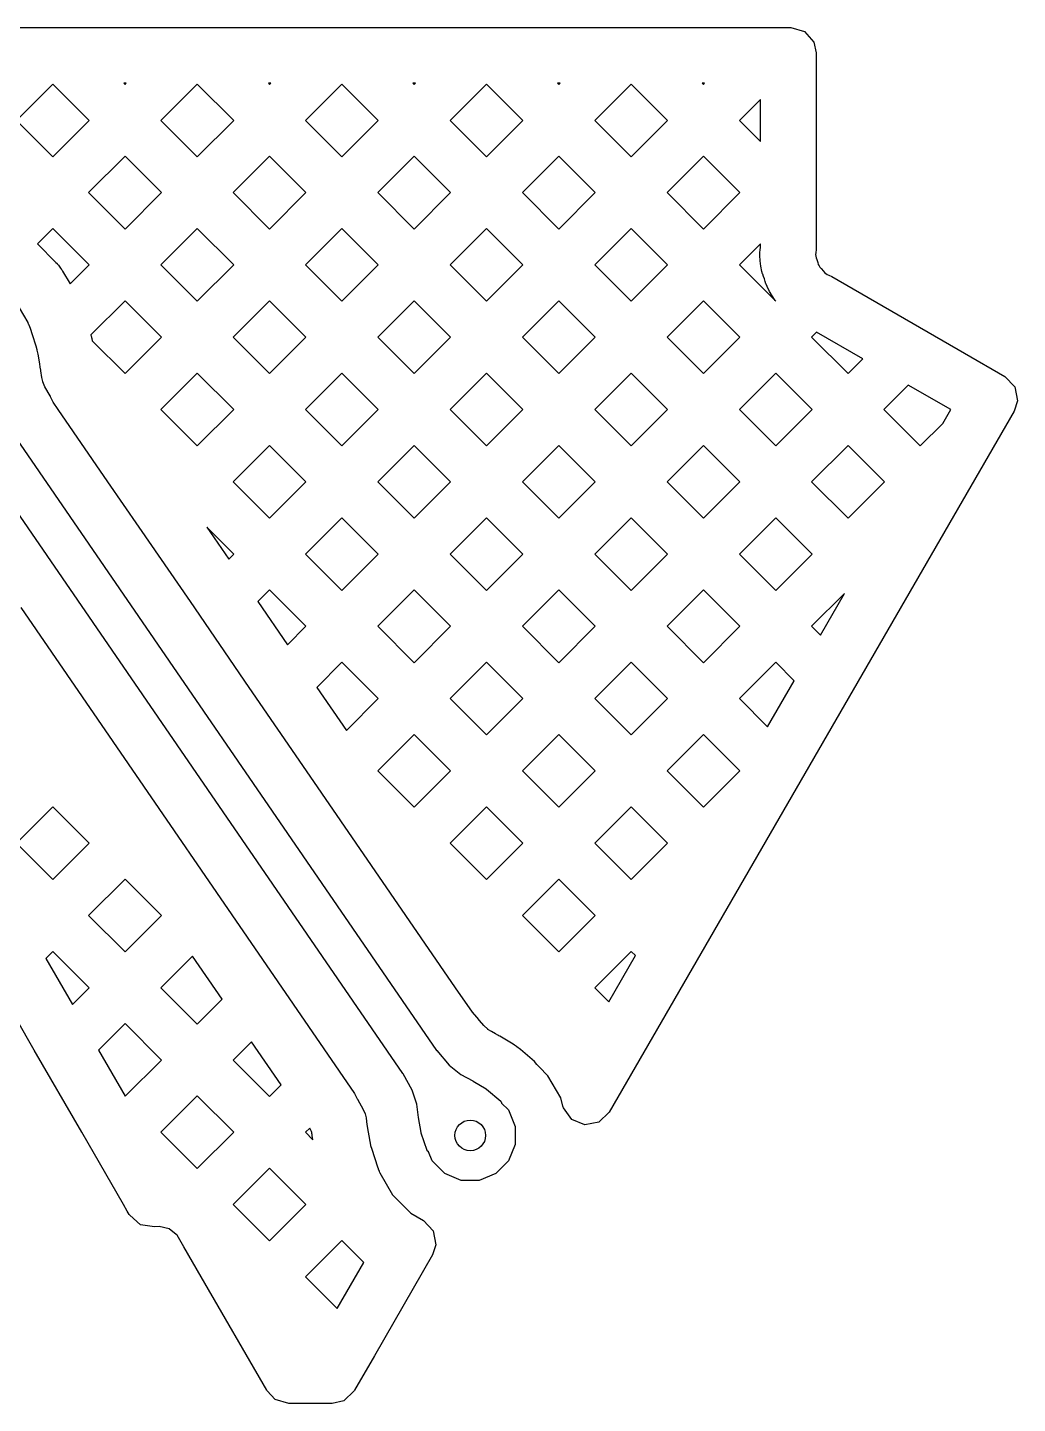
# Model space of a CAD drawing. Extents: x 121.6 to 197.9, y -113.4 to -69.2.
# Drawn here: x 156.51 to 161.36, y -112.04 to -105.3 of the extents above; entities that cross this region are included whole.
import ezdxf

# ---------------------------------------------------------------- set-up
doc = ezdxf.new("R2010")
doc.units = 0
doc.layers.add('BLACK', color=7, linetype='CONTINUOUS')

msp = doc.modelspace()

# ---------------------------------------------------------------- linework, layer by layer
at = {"layer": 'BLACK', "linetype": 'CONTINUOUS'}
for p, q in [((155.427846, -105.3), (160.2505, -105.3)), ((160.2505, -105.3), (160.317539, -105.319685)), ((160.317539, -105.319685), (160.363294, -105.372489)), ((160.363294, -105.372489), (160.3745, -105.424)), ((160.3745, -105.424), (160.3745, -106.387773)), ((156.634068, -105.576905), (156.455876, -105.755096)), ((156.812259, -105.755096), (156.634068, -105.576905)), ((156.994357, -105.573), (156.982301, -105.573)), ((156.982301, -105.573), (156.988329, -105.579027)), ((156.988329, -105.579027), (156.994357, -105.573)), ((157.342589, -105.576905), (157.164397, -105.755096)), ((157.52078, -105.755096), (157.342589, -105.576905)), ((157.702878, -105.573), (157.690822, -105.573)), ((157.690822, -105.573), (157.69685, -105.579027)), ((157.69685, -105.579027), (157.702878, -105.573)), ((158.05111, -105.576905), (157.872918, -105.755096)), ((158.229301, -105.755096), (158.05111, -105.576905)), ((158.411399, -105.573), (158.399343, -105.573)), ((158.399343, -105.573), (158.405371, -105.579027)), ((158.405371, -105.579027), (158.411399, -105.573)), ((158.759631, -105.576905), (158.581439, -105.755096)), ((158.937822, -105.755096), (158.759631, -105.576905)), ((159.11992, -105.573), (159.107864, -105.573)), ((159.107864, -105.573), (159.113892, -105.579027)), ((159.113892, -105.579027), (159.11992, -105.573)), ((159.468152, -105.576905), (159.28996, -105.755096)), ((159.646343, -105.755096), (159.468152, -105.576905)), ((159.828441, -105.573), (159.816385, -105.573)), ((159.816385, -105.573), (159.822413, -105.579027)), ((159.822413, -105.579027), (159.828441, -105.573)), ((160.1015, -105.652078), (159.998481, -105.755096)), ((160.1015, -105.858115), (160.1015, -105.652078)), ((156.455876, -105.755096), (156.634068, -105.933288)), ((156.634068, -105.933288), (156.812259, -105.755096)), ((157.164397, -105.755096), (157.342589, -105.933288)), ((157.342589, -105.933288), (157.52078, -105.755096)), ((157.872918, -105.755096), (158.05111, -105.933288)), ((158.05111, -105.933288), (158.229301, -105.755096)), ((158.581439, -105.755096), (158.759631, -105.933288)), ((158.759631, -105.933288), (158.937822, -105.755096)), ((159.28996, -105.755096), (159.468152, -105.933288)), ((159.468152, -105.933288), (159.646343, -105.755096)), ((159.998481, -105.755096), (160.1015, -105.858115)), ((156.988329, -105.931166), (156.810137, -106.109357)), ((157.16652, -106.109357), (156.988329, -105.931166)), ((157.69685, -105.931166), (157.518658, -106.109357)), ((157.875041, -106.109357), (157.69685, -105.931166)), ((158.405371, -105.931166), (158.227179, -106.109357)), ((158.583562, -106.109357), (158.405371, -105.931166)), ((159.113892, -105.931166), (158.9357, -106.109357)), ((159.292083, -106.109357), (159.113892, -105.931166)), ((159.822413, -105.931166), (159.644221, -106.109357)), ((160.000604, -106.109357), (159.822413, -105.931166)), ((156.810137, -106.109357), (156.988329, -106.287548)), ((156.988329, -106.287548), (157.16652, -106.109357)), ((157.518658, -106.109357), (157.69685, -106.287548)), ((157.69685, -106.287548), (157.875041, -106.109357)), ((158.227179, -106.109357), (158.405371, -106.287548)), ((158.405371, -106.287548), (158.583562, -106.109357)), ((158.9357, -106.109357), (159.113892, -106.287548)), ((159.113892, -106.287548), (159.292083, -106.109357)), ((159.644221, -106.109357), (159.822413, -106.287548)), ((159.822413, -106.287548), (160.000604, -106.109357)), ((156.634068, -106.285426), (156.559016, -106.360478)), ((156.812259, -106.463617), (156.634068, -106.285426)), ((157.342589, -106.285426), (157.164397, -106.463617)), ((157.52078, -106.463617), (157.342589, -106.285426)), ((158.05111, -106.285426), (157.872918, -106.463617)), ((158.229301, -106.463617), (158.05111, -106.285426)), ((158.759631, -106.285426), (158.581439, -106.463617)), ((158.937822, -106.463617), (158.759631, -106.285426)), ((159.468152, -106.285426), (159.28996, -106.463617)), ((159.646343, -106.463617), (159.468152, -106.285426)), ((156.559016, -106.360478), (156.64986, -106.451322)), ((160.1015, -106.360599), (159.998481, -106.463617)), ((160.098822, -106.404739), (160.098903, -106.402284)), ((160.09902, -106.416936), (160.098822, -106.404739)), ((160.098903, -106.402284), (160.099897, -106.39019)), ((160.100778, -106.443763), (160.09902, -106.416936)), ((160.099897, -106.39019), (160.1015, -106.378012)), ((160.1015, -106.378012), (160.1015, -106.360599)), ((160.373439, -106.403958), (160.372315, -106.412494)), ((160.372315, -106.412494), (160.372863, -106.420865)), ((160.3745, -106.387773), (160.373439, -106.403958)), ((156.64986, -106.451322), (156.655395, -106.45723)), ((156.655395, -106.45723), (156.656474, -106.45846)), ((156.656474, -106.45846), (156.661631, -106.464743)), ((156.661631, -106.464743), (156.672524, -106.478938)), ((156.672524, -106.478938), (156.677267, -106.485558)), ((156.677267, -106.485558), (156.678176, -106.486919)), ((156.718917, -106.556958), (156.812259, -106.463617)), ((157.164397, -106.463617), (157.342589, -106.641809)), ((157.342589, -106.641809), (157.52078, -106.463617)), ((157.872918, -106.463617), (158.05111, -106.641809)), ((158.05111, -106.641809), (158.229301, -106.463617)), ((158.581439, -106.463617), (158.759631, -106.641809)), ((158.759631, -106.641809), (158.937822, -106.463617)), ((159.28996, -106.463617), (159.468152, -106.641809)), ((159.468152, -106.641809), (159.646343, -106.463617)), ((159.998481, -106.463617), (160.176673, -106.641809)), ((160.102166, -106.455836), (160.100778, -106.443763)), ((160.102278, -106.456516), (160.102166, -106.455836)), ((160.10234, -106.457143), (160.102278, -106.456516)), ((160.104123, -106.469161), (160.10234, -106.457143)), ((160.109366, -106.495525), (160.104123, -106.469161)), ((160.372863, -106.420865), (160.374499, -106.429092)), ((160.374499, -106.429092), (160.377797, -106.437054)), ((160.377797, -106.437054), (160.383005, -106.452397)), ((160.383005, -106.452397), (160.385235, -106.460718)), ((160.385235, -106.460718), (160.388947, -106.468245)), ((160.388947, -106.468245), (160.393607, -106.475219)), ((160.393607, -106.475219), (160.399696, -106.481308)), ((160.399696, -106.481308), (160.410389, -106.4935)), ((156.678176, -106.486919), (156.682447, -106.493789)), ((156.682447, -106.493789), (156.718917, -106.556958)), ((160.112325, -106.507341), (160.109366, -106.495525)), ((160.113038, -106.509691), (160.112325, -106.507341)), ((160.11713, -106.521129), (160.113038, -106.509691)), ((160.121837, -106.532498), (160.11713, -106.521129)), ((160.125022, -106.544377), (160.121837, -106.532498)), ((160.128743, -106.555954), (160.125022, -106.544377)), ((160.410389, -106.4935), (160.41563, -106.50033)), ((160.41563, -106.50033), (160.421941, -106.505864)), ((160.421941, -106.505864), (160.42891, -106.510521)), ((160.42891, -106.510521), (160.43687, -106.513818)), ((160.43687, -106.513818), (160.451419, -106.520993)), ((160.451419, -106.520993), (161.101061, -106.896064)), ((160.129608, -106.558252), (160.128743, -106.555954)), ((160.134446, -106.569412), (160.129608, -106.558252)), ((160.146332, -106.593515), (160.134446, -106.569412)), ((160.152232, -106.604133), (160.146332, -106.593515)), ((160.152585, -106.604702), (160.152232, -106.604133)), ((160.152893, -106.605277), (160.152585, -106.604702)), ((160.159156, -106.615727), (160.152893, -106.605277)), ((160.174087, -106.638071), (160.159156, -106.615727)), ((156.513091, -106.746456), (156.450499, -106.638042)), ((156.988328, -106.639686), (156.82106, -106.806954)), ((157.16652, -106.817878), (156.988328, -106.639686)), ((157.69685, -106.639687), (157.518658, -106.817878)), ((157.875041, -106.817878), (157.69685, -106.639687)), ((158.405371, -106.639687), (158.227179, -106.817878)), ((158.583562, -106.817878), (158.405371, -106.639687)), ((159.113892, -106.639687), (158.9357, -106.817878)), ((159.292083, -106.817878), (159.113892, -106.639687)), ((159.822413, -106.639687), (159.644221, -106.817878)), ((160.000603, -106.817877), (159.822413, -106.639687)), ((160.17678, -106.641701), (160.174087, -106.638071)), ((160.176673, -106.641809), (160.17678, -106.641701)), ((156.513092, -106.746459), (156.513091, -106.746456)), ((156.513095, -106.746464), (156.513092, -106.746459)), ((156.513096, -106.746468), (156.513095, -106.746464)), ((156.516015, -106.753515), (156.513096, -106.746468)), ((156.516711, -106.755013), (156.516015, -106.753515)), ((156.517985, -106.758296), (156.516711, -106.755013)), ((156.517987, -106.758298), (156.517985, -106.758296)), ((156.521302, -106.766835), (156.517987, -106.758298)), ((156.521586, -106.767607), (156.521302, -106.766835)), ((156.524487, -106.775934), (156.521586, -106.767607)), ((156.534698, -106.806954), (156.524487, -106.775934)), ((156.552773, -106.861866), (156.534698, -106.806954)), ((156.82106, -106.806954), (156.821146, -106.80725)), ((156.821146, -106.80725), (156.822342, -106.811711)), ((156.822342, -106.811711), (156.824114, -106.818847)), ((156.824114, -106.818847), (156.825159, -106.823424)), ((156.825159, -106.823424), (156.827654, -106.835395)), ((156.988328, -106.996069), (157.16652, -106.817878)), ((157.518658, -106.817878), (157.69685, -106.996069)), ((157.69685, -106.996069), (157.875041, -106.817878)), ((158.227179, -106.817878), (158.405371, -106.996069)), ((158.405371, -106.996069), (158.583562, -106.817878)), ((158.9357, -106.817878), (159.113892, -106.996069)), ((159.113892, -106.996069), (159.292083, -106.817878)), ((159.644221, -106.817878), (159.822413, -106.996069)), ((159.822413, -106.996069), (160.000604, -106.817878)), ((160.000604, -106.817878), (160.000603, -106.817877)), ((160.377228, -106.793391), (160.352742, -106.817877)), ((160.352742, -106.817877), (160.530933, -106.996069)), ((160.603165, -106.923836), (160.377228, -106.793391)), ((156.558057, -106.880195), (156.552773, -106.861866)), ((156.55848, -106.881899), (156.558057, -106.880195)), ((156.562419, -106.900792), (156.55848, -106.881899)), ((156.827654, -106.835395), (156.988328, -106.996069)), ((156.568764, -106.938256), (156.562419, -106.900792)), ((156.574905, -106.974514), (156.568764, -106.938256)), ((160.530933, -106.996069), (160.603165, -106.923836)), ((161.101061, -106.896064), (161.299715, -107.010757)), ((156.575545, -106.978487), (156.574905, -106.974514)), ((156.575558, -106.978573), (156.575545, -106.978487)), ((156.575609, -106.978907), (156.575558, -106.978573)), ((156.576074, -106.982091), (156.575609, -106.978907)), ((156.576091, -106.982215), (156.576074, -106.982091)), ((156.580808, -107.015947), (156.576091, -106.982215)), ((156.585233, -107.035683), (156.580808, -107.015947)), ((157.342589, -106.993947), (157.164397, -107.172138)), ((157.52078, -107.172138), (157.342589, -106.993947)), ((158.05111, -106.993947), (157.872918, -107.172138)), ((158.229301, -107.172138), (158.05111, -106.993947)), ((158.759631, -106.993947), (158.581439, -107.172138)), ((158.937822, -107.172138), (158.759631, -106.993947)), ((159.468152, -106.993947), (159.28996, -107.172138)), ((159.646343, -107.172138), (159.468152, -106.993947)), ((160.176673, -106.993947), (159.998481, -107.172138)), ((160.354864, -107.172138), (160.176673, -106.993947)), ((161.299715, -107.010757), (161.299752, -107.010778)), ((161.299752, -107.010778), (161.347968, -107.061345)), ((156.585377, -107.036143), (156.585233, -107.035683)), ((156.596157, -107.060862), (156.585377, -107.036143)), ((156.621104, -107.10441), (156.596157, -107.060862)), ((160.826412, -107.052728), (160.707003, -107.172139)), ((161.034212, -107.172701), (160.826412, -107.052728)), ((161.347968, -107.061345), (161.361191, -107.129952)), ((156.621413, -107.105331), (156.621104, -107.10441)), ((156.622457, -107.107423), (156.621413, -107.105331)), ((156.623601, -107.109971), (156.622457, -107.107423)), ((156.623704, -107.109924), (156.623601, -107.109971)), ((156.636755, -107.13608), (156.623704, -107.109924)), ((156.661521, -107.172138), (156.636755, -107.13608)), ((161.361191, -107.129952), (161.345139, -107.180165)), ((156.904843, -107.526399), (156.661521, -107.172138)), ((157.164397, -107.172138), (157.342589, -107.35033)), ((157.342589, -107.35033), (157.52078, -107.172138)), ((157.872918, -107.172138), (158.05111, -107.35033)), ((158.05111, -107.35033), (158.229301, -107.172138)), ((158.581439, -107.172138), (158.759631, -107.35033)), ((158.759631, -107.35033), (158.937822, -107.172138)), ((159.28996, -107.172138), (159.468152, -107.35033)), ((161.345139, -107.180165), (159.36106, -110.616689)), ((159.468152, -107.35033), (159.646343, -107.172138)), ((159.998481, -107.172138), (160.176673, -107.35033)), ((160.176673, -107.35033), (160.354863, -107.172139)), ((160.354863, -107.172139), (160.354864, -107.172138)), ((160.707003, -107.172139), (160.885193, -107.350329)), ((160.995131, -107.240391), (161.034212, -107.172701)), ((156.399648, -107.233319), (158.515028, -110.313182)), ((160.885193, -107.350329), (160.995131, -107.240391)), ((158.350349, -110.426678), (156.234971, -107.346817)), ((157.69685, -107.348208), (157.518658, -107.526399)), ((157.875041, -107.526399), (157.69685, -107.348208)), ((158.405371, -107.348208), (158.227179, -107.526399)), ((158.583562, -107.526399), (158.405371, -107.348208)), ((159.113892, -107.348208), (158.9357, -107.526399)), ((159.292083, -107.526399), (159.113892, -107.348208)), ((159.822413, -107.348208), (159.644221, -107.526399)), ((160.000604, -107.526399), (159.822413, -107.348208)), ((160.530934, -107.348208), (160.352742, -107.526399)), ((160.709125, -107.526399), (160.530934, -107.348208)), ((157.057308, -107.748379), (156.904843, -107.526399)), ((157.518658, -107.526399), (157.69685, -107.70459)), ((157.69685, -107.70459), (157.875041, -107.526399)), ((158.227179, -107.526399), (158.405371, -107.70459)), ((158.405371, -107.70459), (158.583562, -107.526399)), ((158.9357, -107.526399), (159.113892, -107.70459)), ((159.113892, -107.70459), (159.292083, -107.526399)), ((159.644221, -107.526399), (159.822413, -107.70459)), ((159.822413, -107.70459), (160.000604, -107.526399)), ((160.352742, -107.526399), (160.530934, -107.70459)), ((160.530934, -107.70459), (160.709125, -107.526399)), ((157.308413, -108.113973), (157.057308, -107.748379)), ((157.3885, -107.748379), (157.496222, -107.905216)), ((157.52078, -107.880659), (157.3885, -107.748379)), ((158.05111, -107.702468), (157.872918, -107.880659)), ((158.229301, -107.880659), (158.05111, -107.702468)), ((158.759631, -107.702468), (158.581439, -107.880659)), ((158.937822, -107.880659), (158.759631, -107.702468)), ((159.468152, -107.702468), (159.28996, -107.880659)), ((159.646343, -107.880659), (159.468152, -107.702468)), ((160.176673, -107.702468), (159.998481, -107.880659)), ((160.354864, -107.880659), (160.176673, -107.702468)), ((157.496222, -107.905216), (157.52078, -107.880659)), ((157.872918, -107.880659), (158.05111, -108.058851)), ((158.05111, -108.058851), (158.229301, -107.880659)), ((158.581439, -107.880659), (158.759631, -108.058851)), ((158.759631, -108.058851), (158.937822, -107.880659)), ((159.28996, -107.880659), (159.468152, -108.058851)), ((159.468152, -108.058851), (159.646343, -107.880659)), ((159.998481, -107.880659), (160.176673, -108.058851)), ((160.176673, -108.058851), (160.354864, -107.880659)), ((157.696849, -108.056728), (157.639605, -108.113973)), ((157.875041, -108.23492), (157.696849, -108.056728)), ((158.405371, -108.056729), (158.227179, -108.23492)), ((158.583562, -108.23492), (158.405371, -108.056729)), ((159.113892, -108.056729), (158.9357, -108.23492)), ((159.292083, -108.23492), (159.113892, -108.056729)), ((159.822413, -108.056729), (159.644221, -108.23492)), ((160.000604, -108.23492), (159.822413, -108.056729)), ((160.514098, -108.073564), (160.352742, -108.23492)), ((160.395977, -108.278155), (160.514098, -108.073564)), ((156.47821, -108.143411), (158.113241, -110.523916)), ((157.596906, -108.534001), (157.308413, -108.113973)), ((157.639605, -108.113973), (157.784715, -108.325245)), ((157.784715, -108.325245), (157.875041, -108.23492)), ((158.227179, -108.23492), (158.405371, -108.413111)), ((158.405371, -108.413111), (158.583562, -108.23492)), ((158.9357, -108.23492), (159.113892, -108.413111)), ((159.113892, -108.413111), (159.292083, -108.23492)), ((159.644221, -108.23492), (159.822413, -108.413111)), ((159.822413, -108.413111), (160.000604, -108.23492)), ((160.352742, -108.23492), (160.395977, -108.278155)), ((158.05111, -108.410989), (157.928097, -108.534001)), ((158.229301, -108.58918), (158.05111, -108.410989)), ((158.759631, -108.410989), (158.581439, -108.58918)), ((158.937822, -108.58918), (158.759631, -108.410989)), ((159.468152, -108.410989), (159.28996, -108.58918)), ((159.646343, -108.58918), (159.468152, -108.410989)), ((160.176673, -108.410989), (159.998481, -108.58918)), ((160.267086, -108.501402), (160.176673, -108.410989)), ((160.136641, -108.72734), (160.267086, -108.501402)), ((157.878126, -108.94344), (157.596906, -108.534001)), ((157.928097, -108.534001), (158.073208, -108.745272)), ((158.073208, -108.745272), (158.229301, -108.58918)), ((158.581439, -108.58918), (158.759631, -108.767372)), ((158.759631, -108.767372), (158.937822, -108.58918)), ((159.28996, -108.58918), (159.468152, -108.767372)), ((159.468152, -108.767372), (159.646343, -108.58918)), ((159.998481, -108.58918), (160.136641, -108.72734)), ((158.40537, -108.765249), (158.227179, -108.94344)), ((158.583562, -108.943441), (158.40537, -108.765249)), ((159.113892, -108.76525), (158.9357, -108.943441)), ((159.292083, -108.943441), (159.113892, -108.76525)), ((159.822413, -108.76525), (159.644221, -108.943441)), ((160.000603, -108.94344), (159.822413, -108.76525)), ((158.121448, -109.297701), (157.878126, -108.94344)), ((158.227179, -108.94344), (158.405371, -109.121632)), ((158.405371, -109.121632), (158.583562, -108.943441)), ((158.9357, -108.943441), (159.113892, -109.121632)), ((159.113892, -109.121632), (159.292083, -108.943441)), ((159.644221, -108.943441), (159.822412, -109.121632)), ((159.822412, -109.121632), (160.000603, -108.94344)), ((156.634068, -109.11951), (156.455876, -109.297701)), ((156.812259, -109.297701), (156.634068, -109.11951)), ((158.759631, -109.11951), (158.581439, -109.297701)), ((158.937822, -109.297701), (158.759631, -109.11951)), ((159.468152, -109.11951), (159.28996, -109.297701)), ((159.646343, -109.297701), (159.468152, -109.11951)), ((156.455876, -109.297701), (156.634068, -109.475893)), ((156.634068, -109.475893), (156.812259, -109.297701)), ((158.364769, -109.651962), (158.121448, -109.297701)), ((158.581439, -109.297701), (158.759631, -109.475893)), ((158.759631, -109.475893), (158.937822, -109.297701)), ((159.28996, -109.297701), (159.468152, -109.475893)), ((159.468152, -109.475893), (159.646343, -109.297701)), ((156.988329, -109.473771), (156.810137, -109.651962)), ((157.166519, -109.651961), (156.988329, -109.473771)), ((159.113892, -109.473771), (158.9357, -109.651962)), ((159.292083, -109.651962), (159.113892, -109.473771)), ((156.810137, -109.651962), (156.988328, -109.830153)), ((156.988328, -109.830153), (157.166519, -109.651961)), ((158.60809, -110.006222), (158.364769, -109.651962)), ((158.9357, -109.651962), (159.113892, -109.830153)), ((159.113892, -109.830153), (159.292083, -109.651962)), ((156.634067, -109.82803), (156.59982, -109.862278)), ((156.812259, -110.006222), (156.634067, -109.82803)), ((157.319762, -109.850856), (157.164397, -110.006222)), ((157.464873, -110.062129), (157.319762, -109.850856)), ((159.468152, -109.828031), (159.28996, -110.006222)), ((159.35863, -110.074892), (159.489075, -109.848954)), ((159.489075, -109.848954), (159.468152, -109.828031)), ((156.543924, -110.311462), (156.284587, -109.862278)), ((156.59982, -109.862278), (156.730265, -110.088215)), ((156.730265, -110.088215), (156.812259, -110.006222)), ((157.164397, -110.006222), (157.342588, -110.184413)), ((158.690439, -110.126117), (158.60809, -110.006222)), ((159.28996, -110.006222), (159.35863, -110.074892)), ((157.342588, -110.184413), (157.464873, -110.062129)), ((158.712006, -110.150105), (158.690439, -110.126117)), ((156.988328, -110.182291), (156.859157, -110.311462)), ((157.166519, -110.360482), (156.988328, -110.182291)), ((158.714175, -110.151962), (158.712006, -110.150105)), ((158.714305, -110.152073), (158.714175, -110.151962)), ((158.725908, -110.166192), (158.714305, -110.152073)), ((158.746132, -110.1908), (158.725908, -110.166192)), ((158.765967, -110.210076), (158.746132, -110.1908)), ((158.766545, -110.210524), (158.765967, -110.210076)), ((158.783361, -110.221501), (158.766545, -110.210524)), ((158.803435, -110.232396), (158.783361, -110.221501)), ((158.814883, -110.238609), (158.803435, -110.232396)), ((158.819247, -110.241033), (158.814883, -110.238609)), ((158.819624, -110.241247), (158.819247, -110.241033)), ((158.824787, -110.244261), (158.819624, -110.241247)), ((158.889529, -110.283064), (158.824787, -110.244261)), ((156.776758, -110.714743), (156.543924, -110.311462)), ((156.859157, -110.311462), (156.989602, -110.5374)), ((157.608255, -110.270885), (157.518658, -110.360482)), ((157.753365, -110.482156), (157.608255, -110.270885)), ((158.515028, -110.313182), (158.51691, -110.314293)), ((158.51691, -110.314293), (158.57589, -110.386062)), ((158.896092, -110.287377), (158.889529, -110.283064)), ((158.907217, -110.294687), (158.896092, -110.287377)), ((158.907221, -110.29469), (158.907217, -110.294687)), ((158.908786, -110.295813), (158.907221, -110.29469)), ((158.925384, -110.308804), (158.908786, -110.295813)), ((158.995117, -110.368175), (158.925384, -110.308804)), ((156.989602, -110.5374), (157.16652, -110.360483)), ((157.16652, -110.360483), (157.166519, -110.360482)), ((157.518658, -110.360482), (157.696849, -110.538673)), ((158.57589, -110.386062), (158.634549, -110.431441)), ((158.995121, -110.368179), (158.995117, -110.368175)), ((159.006215, -110.382208), (158.995121, -110.368179)), ((159.007593, -110.38395), (159.006215, -110.382208)), ((159.017174, -110.394715), (159.007593, -110.38395)), ((159.060495, -110.438036), (159.017174, -110.394715)), ((158.350594, -110.428586), (158.350349, -110.426678)), ((158.396071, -110.507971), (158.350594, -110.428586)), ((158.634549, -110.431441), (158.692979, -110.463152)), ((158.692979, -110.463152), (158.69341, -110.463397)), ((158.69341, -110.463397), (158.758185, -110.50222)), ((159.123095, -110.546464), (159.060495, -110.438036)), ((157.696849, -110.538673), (157.753365, -110.482156)), ((158.113241, -110.523916), (158.126297, -110.550078)), ((158.417894, -110.577684), (158.396071, -110.507971)), ((158.758185, -110.50222), (158.759753, -110.503346)), ((158.759753, -110.503346), (158.829488, -110.562719)), ((157.342589, -110.536552), (157.164397, -110.714743)), ((157.52078, -110.714743), (157.342589, -110.536552)), ((158.126297, -110.550078), (158.126399, -110.550033)), ((158.126399, -110.550033), (158.127513, -110.552514)), ((158.127513, -110.552514), (158.128579, -110.55465)), ((158.128579, -110.55465), (158.128895, -110.555592)), ((158.128895, -110.555592), (158.153838, -110.599134)), ((158.153838, -110.599134), (158.164546, -110.623619)), ((158.417894, -110.577687), (158.417894, -110.577684)), ((158.417896, -110.577696), (158.417894, -110.577687)), ((158.426963, -110.642529), (158.417896, -110.577696)), ((158.829488, -110.562719), (158.833565, -110.570691)), ((158.833565, -110.570691), (158.833372, -110.571288)), ((158.833372, -110.571288), (158.867081, -110.604997)), ((159.133903, -110.586799), (159.123095, -110.546464)), ((159.136493, -110.595245), (159.133903, -110.586799)), ((159.177021, -110.65216), (159.136493, -110.595245)), ((158.164546, -110.623619), (158.164687, -110.624068)), ((158.164687, -110.624068), (158.169187, -110.64404)), ((158.169187, -110.64404), (158.17393, -110.677949)), ((158.42701, -110.642838), (158.426963, -110.642529)), ((158.439493, -110.716551), (158.42701, -110.642838)), ((158.867081, -110.604997), (158.900677, -110.686105)), ((159.241886, -110.678128), (159.177021, -110.65216)), ((159.310493, -110.664905), (159.241886, -110.678128)), ((159.36106, -110.616689), (159.310493, -110.664905)), ((156.981291, -111.069004), (156.776758, -110.714743)), ((157.164397, -110.714743), (157.342589, -110.892935)), ((157.342589, -110.892935), (157.520779, -110.714744)), ((157.520779, -110.714744), (157.52078, -110.714743)), ((157.893598, -110.694064), (157.872919, -110.714744)), ((157.872919, -110.714744), (157.909329, -110.751154)), ((157.902764, -110.710065), (157.893598, -110.694064)), ((157.903618, -110.716163), (157.902764, -110.710065)), ((157.903718, -110.716863), (157.903618, -110.716163)), ((157.904289, -110.720781), (157.903718, -110.716863)), ((157.90441, -110.721588), (157.904289, -110.720781)), ((157.904623, -110.722985), (157.90441, -110.721588)), ((157.904778, -110.723977), (157.904623, -110.722985)), ((157.905658, -110.729451), (157.904778, -110.723977)), ((157.905827, -110.730473), (157.905658, -110.729451)), ((157.909329, -110.751154), (157.905827, -110.730473)), ((158.17393, -110.677949), (158.174357, -110.680881)), ((158.174357, -110.680881), (158.174408, -110.681214)), ((158.174408, -110.681214), (158.175106, -110.685557)), ((158.175106, -110.685557), (158.18758, -110.759213)), ((158.439911, -110.718234), (158.439493, -110.716551)), ((158.468207, -110.804195), (158.439911, -110.718234)), ((158.900677, -110.686105), (158.900677, -110.773895)), ((158.18758, -110.759213), (158.191526, -110.778133)), ((158.191526, -110.778133), (158.191942, -110.77981)), ((158.191942, -110.77981), (158.197222, -110.798126)), ((158.197222, -110.798126), (158.225518, -110.884086)), ((158.900677, -110.773895), (158.867081, -110.855003)), ((158.468485, -110.804951), (158.468207, -110.804195)), ((158.47479, -110.811311), (158.468485, -110.804951)), ((158.474821, -110.811311), (158.47479, -110.811311)), ((158.492919, -110.855003), (158.474821, -110.811311)), ((158.554997, -110.917081), (158.492919, -110.855003)), ((158.867081, -110.855003), (158.805003, -110.917081)), ((157.69685, -110.890813), (157.518658, -111.069004)), ((157.875041, -111.069004), (157.69685, -110.890813)), ((158.225518, -110.884086), (158.228406, -110.892378)), ((158.228406, -110.892378), (158.228679, -110.893119)), ((158.228679, -110.893119), (158.23328, -110.904969)), ((158.23328, -110.904969), (158.233981, -110.906477)), ((158.233981, -110.906477), (158.236906, -110.91354)), ((158.236906, -110.91354), (158.299502, -111.02196)), ((158.636105, -110.950677), (158.554997, -110.917081)), ((158.805003, -110.917081), (158.723895, -110.950677)), ((158.723895, -110.950677), (158.636105, -110.950677)), ((156.999629, -111.100766), (156.981291, -111.069004)), ((157.518658, -111.069004), (157.69685, -111.247195)), ((157.69685, -111.247195), (157.875041, -111.069004)), ((158.299502, -111.02196), (158.299504, -111.021963)), ((158.299504, -111.021963), (158.299505, -111.021964)), ((158.299505, -111.021964), (158.388036, -111.110495)), ((157.009451, -111.117779), (156.999629, -111.100766)), ((157.011732, -111.121573), (157.009451, -111.117779)), ((157.063988, -111.167953), (157.011732, -111.121573)), ((158.388036, -111.110495), (158.45018, -111.146373)), ((157.133024, -111.178718), (157.063988, -111.167953)), ((157.156, -111.175693), (157.133024, -111.178718)), ((157.156001, -111.175693), (157.156, -111.175693)), ((157.156002, -111.175693), (157.156001, -111.175693)), ((157.156003, -111.175693), (157.156002, -111.175693)), ((157.204227, -111.188614), (157.156003, -111.175693)), ((157.239602, -111.21576), (157.204227, -111.188614)), ((158.45018, -111.146373), (158.498396, -111.19694)), ((158.498396, -111.19694), (158.51162, -111.265547)), ((157.239623, -111.215775), (157.239602, -111.21576)), ((157.243835, -111.219007), (157.239623, -111.215775)), ((157.243837, -111.219008), (157.243835, -111.219007)), ((157.276963, -111.276384), (157.243837, -111.219008)), ((158.05111, -111.245073), (157.872918, -111.423264)), ((158.158908, -111.352871), (158.05111, -111.245073)), ((158.51162, -111.265547), (158.495568, -111.315761)), ((157.361764, -111.423264), (157.276963, -111.276384)), ((158.495568, -111.315761), (158.210345, -111.809785)), ((158.028463, -111.578809), (158.158908, -111.352871)), ((157.682588, -111.978949), (157.361764, -111.423264)), ((157.872918, -111.423264), (158.028463, -111.578809)), ((158.210345, -111.809785), (158.112679, -111.978949)), ((157.684295, -111.981905), (157.682588, -111.978949)), ((157.724643, -112.02422), (157.684295, -111.981905)), ((158.110972, -111.981905), (158.060405, -112.03012)), ((158.112679, -111.978949), (158.110972, -111.981905)), ((157.791682, -112.043905), (157.724643, -112.02422)), ((158.003585, -112.043905), (157.791682, -112.043905)), ((158.060405, -112.03012), (158.003585, -112.043905))]:
    msp.add_line(p, q, dxfattribs=at)
at = {"layer": 'BLACK'}
msp.add_circle((158.68, -110.73), 0.075, dxfattribs=at)

doc.saveas('drawing.dxf')
